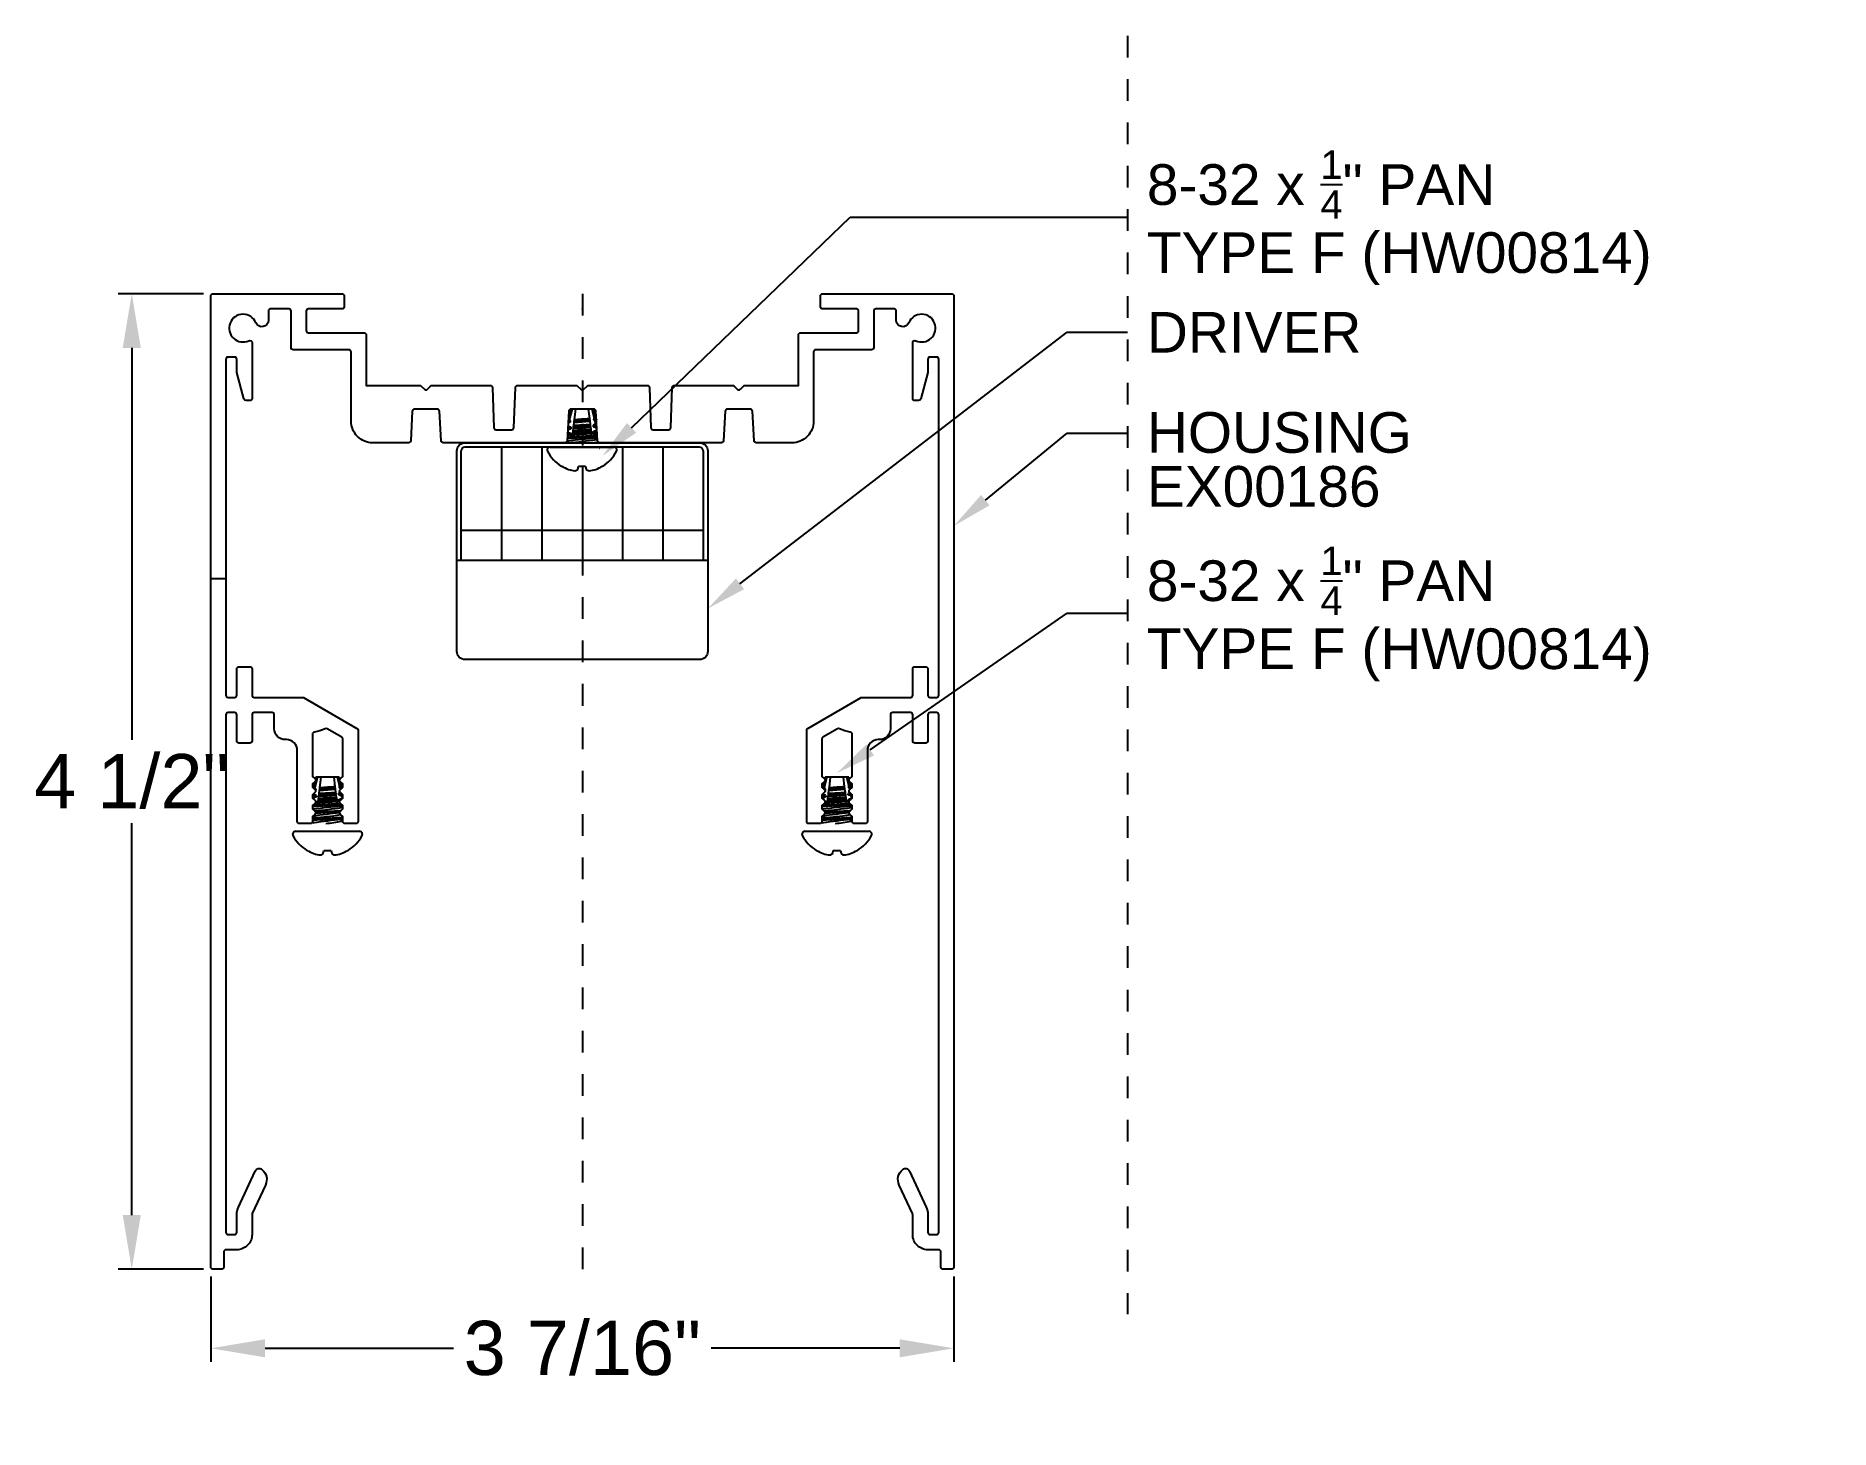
# Model space of a CAD drawing. Header units: inches. Extents: x -2.52 to 5.76, y -0.74 to 5.69.
import ezdxf
from ezdxf import colors
from ezdxf.entities.mleader import LeaderData, LeaderLine
from ezdxf.math import Vec2, Vec3

# ---------------------------------------------------------------- set-up
doc = ezdxf.new("R2010")
doc.units = ezdxf.units.IN
doc.header["$LTSCALE"] = 0.5
doc.header["$MEASUREMENT"] = 0
doc.linetypes.add('PHANTOM', pattern=[0.5, 0.25, -0.05, 0.05, -0.05, 0.05, -0.05])
doc.layers.get('Defpoints').update_dxf_attribs({"linetype": 'CONTINUOUS'})
doc.layers.add('Construction', color=60, linetype='PHANTOM', plot=False)
doc.layers.add('CUST DWG', color=60, linetype='CONTINUOUS', lineweight=20)
for name, color, linetype in [('Driver', 210, 'CONTINUOUS'), ('FAB DWG', 221, 'CONTINUOUS'), ('Hardware', 242, 'CONTINUOUS'), ('Housing', 150, 'CONTINUOUS')]:
    doc.layers.add(name, color=color, linetype=linetype)
doc.styles.add('LSAD_Standard', font='arial.ttf')
doc.styles.get("Standard").update_dxf_attribs({"font": 'arial.ttf'})
doc.dimstyles.new('LSAD_CustDims', dxfattribs={"dimtxt": 1, "dimasz": 1, "dimexe": 0.0625, "dimexo": 0.042969, "dimgap": 0.0625, "dimtad": 0, "dimtih": 1, "dimtoh": 1, "dimdec": 3, "dimzin": 0, "dimdsep": 46, "dimlunit": 4, "dimtxsty": 'Standard', "dimcen": 0.125, "dimclrd": 256, "dimclre": 256, "dimclrt": 256, "dimadec": 0, "dimazin": 0, "dimtfac": 1, "dimtdec": 3, "dimtix": 1, "dimtofl": 0, "dimtmove": 0, "dimatfit": 3, "dimfxl": 1, "dimfrac": 2, "dimtolj": 1, "dimtzin": 0, "dimarcsym": 0})

# ---------------------------------------------------------------- blocks, each defined once
blk = doc.blocks.new('*D4')
at = {"layer": 'CUST DWG', "lineweight": -2, "ltscale": 0.5, "transparency": 16777216}
for p, q in [((-1.7467, 4.5), (-2.1408, 4.5)), ((-2.0783, 4.25), (-2.0783, 2.4418)), ((-2.0783, 0.25), (-2.0783, 2.0582)), ((-1.7467, 0), (-2.1408, 0))]:
    blk.add_line(p, q, dxfattribs=at)
at = {"layer": 'CUST DWG', "ltscale": 0.5, "transparency": 16777216}
for points in [[(-2.12, 4.25), (-2.0366, 4.25), (-2.0783, 4.5)], [(-2.12, 0.25), (-2.0366, 0.25), (-2.0783, 0)]]:
    blk.add_solid(points, dxfattribs=at)
at = {"layer": 'Defpoints', "color": 0, "ltscale": 0.5, "transparency": 16777216}
for p in [(-2.0783, 4.5), (-1.7037, 4.5), (-1.7037, 0)]:
    blk.add_point(p, dxfattribs=at)
at = {"layer": 'CUST DWG', "ltscale": 0.5, "transparency": 16777216, "insert": (-2.0783, 2.25), "char_height": 0.25, "attachment_point": 5}
blk.add_mtext('\\A1;4 1/2"', dxfattribs=at)
blk = doc.blocks.new('*D5')
at = {"layer": 'CUST DWG', "lineweight": -2, "ltscale": 0.5, "transparency": 16777216}
for p, q in [((-1.7137, -0.033), (-1.7137, -0.4271)), ((1.7137, -0.033), (1.7137, -0.4271)), ((-1.4637, -0.3646), (-0.5945, -0.3646)), ((1.4637, -0.3646), (0.5945, -0.3646))]:
    blk.add_line(p, q, dxfattribs=at)
at = {"layer": 'CUST DWG', "ltscale": 0.5, "transparency": 16777216}
for points in [[(-1.4637, -0.3229), (-1.4637, -0.4062), (-1.7137, -0.3646)], [(1.4637, -0.3229), (1.4637, -0.4062), (1.7137, -0.3646)]]:
    blk.add_solid(points, dxfattribs=at)
at = {"layer": 'Defpoints', "color": 0, "ltscale": 0.5, "transparency": 16777216}
for p in [(-1.7137, 0.01), (1.7137, 0.01), (-1.7137, -0.3646)]:
    blk.add_point(p, dxfattribs=at)
at = {"layer": 'CUST DWG', "ltscale": 0.5, "transparency": 16777216, "insert": (0, -0.3646), "char_height": 0.25, "attachment_point": 5}
blk.add_mtext('\\A1;3 7/16"', dxfattribs=at)

msp = doc.modelspace()

# ---------------------------------------------------------------- linework, layer by layer
at = {"layer": 'Construction', "ltscale": 0.5, "transparency": 16777216}
for p, q in [((2.51396, 5.68984), (2.51396, -0.20646)), ((0, 4.5), (0, 0)), ((-1.64373, 3.185), (-1.71373, 3.185))]:
    msp.add_line(p, q, dxfattribs=at)
msp.add_point((0, 4.43), dxfattribs=at)
at = {"layer": 'Driver', "transparency": 16777216}
for p, q in [((-0.5592, 3.26943), (-0.5592, 3.77573)), ((0.5408, 3.79273), (-0.5422, 3.79273)), ((-0.3731, 3.79273), (-0.3731, 3.26943)), ((-0.1869, 3.79273), (-0.1869, 3.26943)), ((0.1855, 3.79273), (0.1855, 3.26943)), ((0.3717, 3.79273), (0.3717, 3.26943)), ((0.5578, 3.77573), (0.5578, 3.26943)), ((0, 3.70461), (0, 3.26943)), ((0.5578, 3.40743), (-0.5592, 3.40743)), ((0.5778, 3.26943), (-0.5792, 3.26943))]:
    msp.add_line(p, q, dxfattribs=at)
msp.add_lwpolyline([(-0.5785, 2.84973), (-0.5785, 3.77573, -0.4142136), (-0.5415, 3.81273), (0.5415, 3.81273, -0.4142136), (0.5785, 3.77573), (0.5785, 2.84973, -0.4142136), (0.5415, 2.81273), (-0.5415, 2.81273, -0.4142136)], format="xyb", close=True, dxfattribs=at)
for centre, start, end in [((-0.5422, 3.77573), 90, 180), ((0.5408, 3.77573), 0, 90)]:
    msp.add_arc(centre, 0.017, start, end, dxfattribs=at)
at = {"layer": 'Hardware', "linetype": 'Continuous', "transparency": 16777216}
for p, q in [((-0.06413, 3.9038), (-0.06595, 3.89672)), ((-0.05591, 3.96807), (-0.06348, 3.94137)), ((-0.04761, 3.96807), (-0.06046, 3.91811)), ((-0.06046, 3.91811), (-0.05611, 3.91624)), ((-0.05611, 3.91624), (-0.05549, 3.90852)), ((-0.04761, 3.96807), (-0.05591, 3.96807)), ((-0.03031, 3.96807), (-0.04761, 3.96807)), ((-0.04029, 3.8868), (-0.03948, 3.89343)), ((-0.03948, 3.89343), (-0.03783, 3.90683)), ((-0.03783, 3.90683), (-0.03738, 3.91049)), ((-0.03738, 3.91049), (-0.03641, 3.91839)), ((-0.03641, 3.91839), (-0.03618, 3.92025)), ((-0.03618, 3.92025), (-0.03031, 3.96807)), ((0.02749, 3.96807), (-0.03031, 3.96807)), ((0.02749, 3.96807), (0.0328, 3.92483)), ((0.0448, 3.96807), (0.02749, 3.96807)), ((0.0328, 3.92483), (0.03291, 3.92394)), ((0.03291, 3.92394), (0.03386, 3.91621)), ((0.03386, 3.91621), (0.03424, 3.91315)), ((0.03424, 3.91315), (0.03611, 3.89794)), ((0.03611, 3.89794), (0.03671, 3.89302)), ((0.03671, 3.89302), (0.03766, 3.88529)), ((0.05537, 3.92694), (0.0448, 3.96807)), ((0.05309, 3.96807), (0.0448, 3.96807)), ((0.05078, 3.88673), (0.05149, 3.89464)), ((0.0641, 3.92925), (0.05309, 3.96807)), ((0.05346, 3.91836), (0.05407, 3.92626)), ((0.05815, 3.91614), (0.05346, 3.91836)), ((0.05407, 3.92626), (0.05537, 3.92694)), ((0.06226, 3.90013), (0.05815, 3.91614)), ((0.06316, 3.92842), (0.06369, 3.92872)), ((0.06368, 3.92119), (0.06368, 3.92875)), ((0.06368, 3.92119), (0.06463, 3.92064)), ((0.06368, 3.88994), (0.06368, 3.89747)), ((0.06368, 3.88994), (0.06641, 3.88836)), ((-0.06649, 3.88213), (-0.06649, 3.8746)), ((-0.06649, 3.85088), (-0.06649, 3.84335)), ((-0.06649, 3.81963), (-0.06649, 3.81273)), ((-0.04955, 3.84678), (-0.05686, 3.84307)), ((-0.04566, 3.84307), (-0.05686, 3.84307)), ((-0.05347, 3.88536), (-0.05275, 3.87764)), ((-0.0504, 3.85449), (-0.04955, 3.84678)), ((-0.04566, 3.84307), (-0.04514, 3.84726)), ((-0.04514, 3.84726), (-0.04417, 3.85517)), ((-0.04417, 3.85517), (-0.04286, 3.86582)), ((-0.04286, 3.86582), (-0.04238, 3.86976)), ((-0.04238, 3.86976), (-0.04126, 3.87889)), ((-0.04238, 3.86976), (-0.02183, 3.87107)), ((-0.04126, 3.87889), (-0.04029, 3.8868)), ((0.03941, 3.87107), (-0.02183, 3.87107)), ((0.03766, 3.88529), (0.03883, 3.87572)), ((0.03883, 3.87572), (0.03941, 3.87107)), ((0.03941, 3.87107), (0.03941, 3.87105)), ((0.03941, 3.87105), (0.0405, 3.86213)), ((0.0405, 3.86213), (0.04145, 3.85441)), ((0.04145, 3.85441), (0.04274, 3.84392)), ((0.04274, 3.84392), (0.04284, 3.84307)), ((0.06763, 3.84307), (0.04284, 3.84307)), ((0.04765, 3.85509), (0.04848, 3.863)), ((0.06368, 3.85869), (0.06368, 3.86622)), ((0.06368, 3.85869), (0.0682, 3.85608)), ((0.06368, 3.82744), (0.06368, 3.83498)), ((0.06368, 3.82744), (0.06999, 3.8238)), ((0.06763, 3.84307), (0.06786, 3.84611)), ((-0.14936, 3.79273), (0.14655, 3.79273)), ((-0.09621, 3.70461), (-0.09472, 3.70461)), ((-0.02069, 3.69013), (-0.01814, 3.70461)), ((-0.01814, 3.70461), (0.01532, 3.70461)), ((0.01532, 3.70461), (0.01787, 3.69013)), ((0.0919, 3.70461), (0.09339, 3.70461))]:
    msp.add_line(p, q, dxfattribs=at)
at = {"layer": 'Hardware', "transparency": 16777216}
for p, q in [((-1.2369, 2.24599), (-1.24359, 2.22238)), ((-1.22169, 2.27038), (-1.23454, 2.22042)), ((-1.22999, 2.27038), (-1.23221, 2.26254)), ((-1.22169, 2.27038), (-1.22999, 2.27038)), ((-1.20439, 2.27038), (-1.22169, 2.27038)), ((-1.21026, 2.22256), (-1.20439, 2.27038)), ((-1.14658, 2.27038), (-1.20439, 2.27038)), ((-1.14658, 2.27038), (-1.14127, 2.22714)), ((-1.12928, 2.27038), (-1.14658, 2.27038)), ((-1.1187, 2.22925), (-1.12928, 2.27038)), ((-1.12099, 2.27038), (-1.12928, 2.27038)), ((-1.11834, 2.26103), (-1.12099, 2.27038)), ((-1.10998, 2.23156), (-1.11451, 2.24754)), ((1.11266, 2.24599), (1.10597, 2.22238)), ((1.12787, 2.27038), (1.11503, 2.22042)), ((1.11958, 2.27038), (1.11736, 2.26254)), ((1.12787, 2.27038), (1.11958, 2.27038)), ((1.14518, 2.27038), (1.12787, 2.27038)), ((1.1393, 2.22256), (1.14518, 2.27038)), ((1.20298, 2.27038), (1.14518, 2.27038)), ((1.20298, 2.27038), (1.20829, 2.22714)), ((1.22028, 2.27038), (1.20298, 2.27038)), ((1.23086, 2.22925), (1.22028, 2.27038)), ((1.22858, 2.27038), (1.22028, 2.27038)), ((1.23123, 2.26103), (1.22858, 2.27038)), ((1.23958, 2.23156), (1.23505, 2.24754)), ((-1.24057, 2.18444), (-1.24057, 2.17691)), ((-1.23454, 2.22042), (-1.23019, 2.21855)), ((-1.23019, 2.21855), (-1.22957, 2.21083)), ((-1.22755, 2.18767), (-1.22682, 2.17995)), ((-1.22448, 2.1568), (-1.22363, 2.14909)), ((-1.21922, 2.14957), (-1.21825, 2.15748)), ((-1.21825, 2.15748), (-1.21694, 2.16813)), ((-1.21694, 2.16813), (-1.21646, 2.17207)), ((-1.21646, 2.17207), (-1.21534, 2.1812)), ((-1.21646, 2.17207), (-1.1959, 2.17338)), ((-1.21534, 2.1812), (-1.21437, 2.1891)), ((-1.21437, 2.1891), (-1.21355, 2.19574)), ((-1.21355, 2.19574), (-1.21191, 2.20914)), ((-1.21191, 2.20914), (-1.21146, 2.2128)), ((-1.21146, 2.2128), (-1.21049, 2.2207)), ((-1.21049, 2.2207), (-1.21026, 2.22256)), ((-1.13467, 2.17338), (-1.1959, 2.17338)), ((-1.14127, 2.22714), (-1.14117, 2.22625)), ((-1.14117, 2.22625), (-1.14022, 2.21852)), ((-1.14022, 2.21852), (-1.13984, 2.21546)), ((-1.13984, 2.21546), (-1.13797, 2.20025)), ((-1.13797, 2.20025), (-1.13737, 2.19533)), ((-1.13737, 2.19533), (-1.13642, 2.1876)), ((-1.13642, 2.1876), (-1.13525, 2.17803)), ((-1.13525, 2.17803), (-1.13467, 2.17338)), ((-1.13467, 2.17338), (-1.13467, 2.17336)), ((-1.13467, 2.17336), (-1.13358, 2.16444)), ((-1.13358, 2.16444), (-1.13263, 2.15672)), ((-1.13263, 2.15672), (-1.13134, 2.14623)), ((-1.12643, 2.1574), (-1.1256, 2.16531)), ((-1.1233, 2.18904), (-1.12259, 2.19695)), ((-1.12062, 2.22067), (-1.12001, 2.22857)), ((-1.11593, 2.21845), (-1.12062, 2.22067)), ((-1.12001, 2.22857), (-1.1187, 2.22925)), ((-1.11499, 2.21481), (-1.11593, 2.21845)), ((-1.11092, 2.23073), (-1.11039, 2.23103)), ((-1.1104, 2.2235), (-1.1104, 2.23106)), ((-1.1104, 2.2235), (-1.10717, 2.22163)), ((-1.1104, 2.19225), (-1.1104, 2.19409)), ((-1.1104, 2.19225), (-1.10478, 2.18901)), ((-1.1104, 2.161), (-1.1104, 2.16128)), ((-1.10711, 2.22142), (-1.10717, 2.22163)), ((-1.10494, 2.17562), (-1.10636, 2.18116)), ((1.10899, 2.18444), (1.10899, 2.17691)), ((1.11503, 2.22042), (1.11938, 2.21855)), ((1.11938, 2.21855), (1.12, 2.21083)), ((1.12202, 2.18767), (1.12274, 2.17995)), ((1.12509, 2.1568), (1.12593, 2.14909)), ((1.13034, 2.14957), (1.13131, 2.15748)), ((1.13131, 2.15748), (1.13262, 2.16813)), ((1.13262, 2.16813), (1.1331, 2.17207)), ((1.1331, 2.17207), (1.13423, 2.1812)), ((1.1331, 2.17207), (1.15366, 2.17338)), ((1.13423, 2.1812), (1.1352, 2.1891)), ((1.1352, 2.1891), (1.13601, 2.19574)), ((1.13601, 2.19574), (1.13766, 2.20914)), ((1.13766, 2.20914), (1.13811, 2.2128)), ((1.13811, 2.2128), (1.13908, 2.2207)), ((1.13908, 2.2207), (1.1393, 2.22256)), ((1.21489, 2.17338), (1.15366, 2.17338)), ((1.20829, 2.22714), (1.2084, 2.22625)), ((1.2084, 2.22625), (1.20935, 2.21852)), ((1.20935, 2.21852), (1.20972, 2.21546)), ((1.20972, 2.21546), (1.21159, 2.20025)), ((1.21159, 2.20025), (1.2122, 2.19533)), ((1.2122, 2.19533), (1.21314, 2.1876)), ((1.21314, 2.1876), (1.21432, 2.17803)), ((1.21432, 2.17803), (1.21489, 2.17338)), ((1.21489, 2.17338), (1.21489, 2.17336)), ((1.21489, 2.17336), (1.21599, 2.16444)), ((1.21599, 2.16444), (1.21694, 2.15672)), ((1.21694, 2.15672), (1.21822, 2.14623)), ((1.22313, 2.1574), (1.22396, 2.16531)), ((1.22627, 2.18904), (1.22698, 2.19695)), ((1.22895, 2.22067), (1.22955, 2.22857)), ((1.23363, 2.21845), (1.22895, 2.22067)), ((1.22955, 2.22857), (1.23086, 2.22925)), ((1.23457, 2.21481), (1.23363, 2.21845)), ((1.23865, 2.23073), (1.23917, 2.23103)), ((1.23916, 2.2235), (1.23916, 2.23106)), ((1.23916, 2.2235), (1.2424, 2.22163)), ((1.23916, 2.19225), (1.23916, 2.19409)), ((1.23916, 2.19225), (1.24478, 2.18901)), ((1.23916, 2.161), (1.23916, 2.16128)), ((1.24246, 2.22142), (1.2424, 2.22163)), ((1.24462, 2.17562), (1.2432, 2.18116)), ((-1.24057, 2.12194), (-1.24057, 2.11984)), ((-1.24057, 2.09069), (-1.24057, 2.08315)), ((-1.22363, 2.14909), (-1.23094, 2.14538)), ((-1.21974, 2.14538), (-1.23094, 2.14538)), ((-1.21974, 2.14538), (-1.21922, 2.14957)), ((-1.13134, 2.14623), (-1.13124, 2.14538)), ((-1.11193, 2.14538), (-1.13124, 2.14538)), ((-1.1104, 2.12975), (-1.1104, 2.13729)), ((-1.1104, 2.12975), (-1.10478, 2.12651)), ((-1.1104, 2.06725), (-1.1104, 2.07478)), ((1.10899, 2.12194), (1.10899, 2.11984)), ((1.10899, 2.09069), (1.10899, 2.08315)), ((1.12593, 2.14909), (1.11863, 2.14538)), ((1.12983, 2.14538), (1.11863, 2.14538)), ((1.12983, 2.14538), (1.13034, 2.14957)), ((1.21822, 2.14623), (1.21833, 2.14538)), ((1.23763, 2.14538), (1.21833, 2.14538)), ((1.23916, 2.12975), (1.23916, 2.13729)), ((1.23916, 2.12975), (1.24478, 2.12651)), ((1.23916, 2.06725), (1.23916, 2.07478)), ((-1.32344, 2.02038), (-1.02753, 2.02038)), ((-1.24057, 2.05944), (-1.24057, 2.05638)), ((1.02612, 2.02038), (1.32203, 2.02038)), ((1.10899, 2.05944), (1.10899, 2.05638)), ((-1.27029, 1.93226), (-1.2688, 1.93226)), ((-1.19477, 1.91778), (-1.19221, 1.93226)), ((-1.19221, 1.93226), (-1.15876, 1.93226)), ((-1.15876, 1.93226), (-1.15621, 1.91778)), ((-1.08217, 1.93226), (-1.08069, 1.93226)), ((1.07928, 1.93226), (1.08077, 1.93226)), ((1.1548, 1.91778), (1.15735, 1.93226)), ((1.15735, 1.93226), (1.19081, 1.93226)), ((1.19081, 1.93226), (1.19336, 1.91778)), ((1.26739, 1.93226), (1.26888, 1.93226))]:
    msp.add_line(p, q, dxfattribs=at)
at = {"layer": 'Hardware', "linetype": 'Continuous', "transparency": 16777216, "flags": 128}
for points in [[(-0.06628, 3.89074), (-0.06316, 3.88937), (-0.05347, 3.88536)], [(-0.06046, 3.91811), (-0.06329, 3.91773), (-0.0648, 3.9175)], [(-0.05549, 3.90852), (-0.06028, 3.90591), (-0.06413, 3.9038)], [(-0.04029, 3.8868), (-0.0335, 3.88737), (-0.02618, 3.88796), (-0.01828, 3.88859), (-0.00995, 3.88926), (-0.00141, 3.88994), (0.00694, 3.89061), (0.01508, 3.89126), (0.02283, 3.89188), (0.03003, 3.89246), (0.03671, 3.89302)], [(-0.03738, 3.91049), (-0.02936, 3.91114), (-0.02056, 3.91185), (-0.01115, 3.9126), (-0.00141, 3.91338), (0.00811, 3.91414), (0.01733, 3.91488), (0.02597, 3.91557), (0.03386, 3.91621)], [(-0.03641, 3.91839), (-0.02857, 3.91902), (-0.01999, 3.91971), (-0.01084, 3.92044), (-0.00141, 3.92119), (0.00782, 3.92193), (0.01677, 3.92265), (0.0252, 3.92332), (0.03291, 3.92394)], [(0.05149, 3.89464), (0.05807, 3.89797), (0.06226, 3.90013)], [(0.06315, 3.89716), (0.06584, 3.89872)], [(0.06461, 3.92092), (0.06454, 3.92096), (0.06368, 3.92147)], [(0.0664, 3.88863), (0.06368, 3.89022)], [(0.06691, 3.91933), (0.06657, 3.91977), (0.06588, 3.92017)], [(-0.07014, 3.82146), (-0.06649, 3.81934)], [(-0.06951, 3.83233), (-0.06632, 3.83269), (-0.05913, 3.83337), (-0.05107, 3.83401), (-0.04241, 3.8346), (-0.03309, 3.8352), (-0.02299, 3.83584), (-0.01234, 3.83651), (-0.00141, 3.83721), (0.00953, 3.8379), (0.02018, 3.83858), (0.03027, 3.83922), (0.03959, 3.83981), (0.04825, 3.8404), (0.05631, 3.84105), (0.0635, 3.84172), (0.06896, 3.84234)], [(-0.06598, 3.84366), (-0.06898, 3.84191)], [(-0.06844, 3.85172), (-0.06649, 3.85059)], [(-0.06598, 3.87491), (-0.0672, 3.8742)], [(-0.06676, 3.882), (-0.06649, 3.88184)], [(-0.04286, 3.86582), (-0.03346, 3.86642), (-0.02326, 3.86707), (-0.01248, 3.86775), (-0.00141, 3.86846), (0.00947, 3.86915), (0.02007, 3.86982), (0.03012, 3.87046), (0.03941, 3.87105)], [(-0.04126, 3.87889), (-0.03432, 3.8795), (-0.02685, 3.88009), (-0.01876, 3.88074), (-0.0102, 3.88143), (-0.00141, 3.88213), (0.00718, 3.88282), (0.01555, 3.88349), (0.02349, 3.88412), (0.03084, 3.88471), (0.03766, 3.88529)], [(0.04342, 3.81273), (0.04825, 3.81306), (0.05631, 3.8137), (0.0635, 3.81438), (0.06961, 3.81507), (0.07308, 3.81557)], [(0.06292, 3.83454), (0.06919, 3.83819)], [(0.06316, 3.86592), (0.06751, 3.86845)], [(0.06819, 3.85634), (0.06368, 3.85897)], [(0.06997, 3.82405), (0.06368, 3.82772)], [(0.08059, 3.78643), (0.07993, 3.78702), (0.07974, 3.78708)]]:
    msp.add_lwpolyline(points, dxfattribs=at)
at = {"layer": 'Hardware', "transparency": 16777216, "flags": 128}
for points in [[(-1.24478, 2.1866), (-1.24057, 2.18415)], [(-1.24005, 2.17721), (-1.24478, 2.17447)], [(-1.24039, 2.19306), (-1.23724, 2.19168), (-1.22755, 2.18767)], [(-1.23454, 2.22042), (-1.23737, 2.22004), (-1.23974, 2.21968), (-1.24026, 2.21958)], [(-1.22957, 2.21083), (-1.23082, 2.21015)], [(-1.21694, 2.16813), (-1.20754, 2.16873), (-1.19734, 2.16938), (-1.18656, 2.17006), (-1.17549, 2.17077), (-1.16461, 2.17146), (-1.15401, 2.17213), (-1.14396, 2.17277), (-1.13467, 2.17336)], [(-1.21534, 2.1812), (-1.2084, 2.18181), (-1.20093, 2.1824), (-1.19283, 2.18305), (-1.18428, 2.18374), (-1.17549, 2.18444), (-1.1669, 2.18513), (-1.15853, 2.1858), (-1.15059, 2.18643), (-1.14324, 2.18702), (-1.13642, 2.1876)], [(-1.21437, 2.1891), (-1.20758, 2.18968), (-1.20026, 2.19027), (-1.19235, 2.1909), (-1.18403, 2.19157), (-1.17549, 2.19225), (-1.16714, 2.19292), (-1.159, 2.19357), (-1.15124, 2.19419), (-1.14404, 2.19477), (-1.13737, 2.19533)], [(-1.21146, 2.2128), (-1.20344, 2.21345), (-1.19464, 2.21416), (-1.18522, 2.21491), (-1.17549, 2.21569), (-1.16597, 2.21645), (-1.15675, 2.21719), (-1.14811, 2.21788), (-1.14022, 2.21852)], [(-1.21049, 2.2207), (-1.20265, 2.22133), (-1.19407, 2.22201), (-1.18492, 2.22275), (-1.17549, 2.2235), (-1.16626, 2.22424), (-1.15731, 2.22496), (-1.14888, 2.22563), (-1.14117, 2.22625)], [(-1.12259, 2.19695), (-1.11601, 2.20027)], [(-1.10819, 2.22249), (-1.10954, 2.22327), (-1.1104, 2.22378)], [(-1.10422, 2.18893), (-1.1104, 2.19253)], [(-1.10717, 2.22163), (-1.10751, 2.22208), (-1.1082, 2.22248)], [(1.10478, 2.1866), (1.10899, 2.18415)], [(1.10951, 2.17721), (1.10478, 2.17447)], [(1.10918, 2.19306), (1.11233, 2.19168), (1.12202, 2.18767)], [(1.11503, 2.22042), (1.11219, 2.22004), (1.10983, 2.21968), (1.10931, 2.21958)], [(1.12, 2.21083), (1.11875, 2.21015)], [(1.13262, 2.16813), (1.14202, 2.16873), (1.15223, 2.16938), (1.163, 2.17006), (1.17408, 2.17077), (1.18496, 2.17146), (1.19555, 2.17213), (1.2056, 2.17277), (1.21489, 2.17336)], [(1.13423, 2.1812), (1.14117, 2.18181), (1.14863, 2.1824), (1.15673, 2.18305), (1.16529, 2.18374), (1.17408, 2.18444), (1.18267, 2.18513), (1.19104, 2.1858), (1.19898, 2.18643), (1.20632, 2.18702), (1.21314, 2.1876)], [(1.1352, 2.1891), (1.14199, 2.18968), (1.14931, 2.19027), (1.15721, 2.1909), (1.16554, 2.19157), (1.17408, 2.19225), (1.18243, 2.19292), (1.19057, 2.19357), (1.19832, 2.19419), (1.20552, 2.19477), (1.2122, 2.19533)], [(1.13811, 2.2128), (1.14612, 2.21345), (1.15493, 2.21416), (1.16434, 2.21491), (1.17408, 2.21569), (1.1836, 2.21645), (1.19281, 2.21719), (1.20146, 2.21788), (1.20935, 2.21852)], [(1.13908, 2.2207), (1.14692, 2.22133), (1.1555, 2.22201), (1.16464, 2.22275), (1.17408, 2.2235), (1.1833, 2.22424), (1.19226, 2.22496), (1.20068, 2.22563), (1.2084, 2.22625)], [(1.22698, 2.19695), (1.23257, 2.19978)], [(1.24137, 2.22249), (1.24003, 2.22327), (1.23916, 2.22378)], [(1.24478, 2.18925), (1.23916, 2.19253)], [(1.2424, 2.22163), (1.24205, 2.22208), (1.24137, 2.22248)], [(-1.24478, 2.1345), (-1.2404, 2.135), (-1.2332, 2.13568), (-1.22515, 2.13632), (-1.21649, 2.13691), (-1.20716, 2.1375), (-1.19707, 2.13815), (-1.18642, 2.13882), (-1.17549, 2.13952), (-1.16455, 2.14021), (-1.1539, 2.14089), (-1.14381, 2.14153), (-1.13449, 2.14212), (-1.12582, 2.14271), (-1.11777, 2.14335), (-1.11058, 2.14403), (-1.11036, 2.14406)], [(-1.24478, 2.1241), (-1.24057, 2.12165)], [(-1.24478, 2.07591), (-1.2404, 2.07641), (-1.2332, 2.07709), (-1.22515, 2.07773), (-1.21649, 2.07832), (-1.20716, 2.07891), (-1.19707, 2.07955), (-1.18642, 2.08023), (-1.17549, 2.08092), (-1.16455, 2.08162), (-1.1539, 2.08229), (-1.14381, 2.08294), (-1.13449, 2.08353), (-1.12582, 2.08412), (-1.11777, 2.08476), (-1.11058, 2.08544), (-1.10478, 2.0861)], [(-1.23981, 2.08359), (-1.24478, 2.0807)], [(-1.24478, 2.072), (-1.2404, 2.0725), (-1.2332, 2.07318), (-1.22515, 2.07382), (-1.21649, 2.07441), (-1.20716, 2.075), (-1.19707, 2.07565), (-1.18642, 2.07632), (-1.17549, 2.07702), (-1.16455, 2.07771), (-1.1539, 2.07839), (-1.14381, 2.07903), (-1.13449, 2.07962), (-1.12582, 2.08021), (-1.11777, 2.08085), (-1.11058, 2.08153), (-1.10478, 2.08219)], [(-1.24234, 2.09143), (-1.24057, 2.0904)], [(-1.2332, 2.10834), (-1.22515, 2.10898), (-1.21649, 2.10957), (-1.20716, 2.11016), (-1.19707, 2.1108), (-1.18642, 2.11148), (-1.17549, 2.11217), (-1.16455, 2.11287), (-1.1539, 2.11354), (-1.14381, 2.11419), (-1.13449, 2.11478), (-1.12582, 2.11537), (-1.11777, 2.11601), (-1.11303, 2.11646)], [(-1.2332, 2.10443), (-1.22515, 2.10507), (-1.21649, 2.10566), (-1.20716, 2.10625), (-1.19707, 2.1069), (-1.18642, 2.10757), (-1.17549, 2.10827), (-1.16455, 2.10896), (-1.1539, 2.10964), (-1.14381, 2.11028), (-1.13449, 2.11087), (-1.12582, 2.11146), (-1.11777, 2.1121), (-1.11768, 2.11211)], [(-1.11116, 2.13685), (-1.10562, 2.14008)], [(-1.11092, 2.07448), (-1.10478, 2.07804)], [(-1.10478, 2.12675), (-1.1104, 2.13003)], [(1.10478, 2.1345), (1.10917, 2.135), (1.11636, 2.13568), (1.12442, 2.13632), (1.13308, 2.13691), (1.1424, 2.1375), (1.15249, 2.13815), (1.16314, 2.13882), (1.17408, 2.13952), (1.18502, 2.14021), (1.19566, 2.14089), (1.20576, 2.14153), (1.21508, 2.14212), (1.22374, 2.14271), (1.2318, 2.14335), (1.23899, 2.14403), (1.23921, 2.14406)], [(1.10478, 2.1241), (1.10899, 2.12165)], [(1.10478, 2.07591), (1.10917, 2.07641), (1.11636, 2.07709), (1.12442, 2.07773), (1.13308, 2.07832), (1.1424, 2.07891), (1.15249, 2.07955), (1.16314, 2.08023), (1.17408, 2.08092), (1.18502, 2.08162), (1.19566, 2.08229), (1.20576, 2.08294), (1.21508, 2.08353), (1.22374, 2.08412), (1.2318, 2.08476), (1.23899, 2.08544), (1.24478, 2.0861)], [(1.10975, 2.08359), (1.10478, 2.0807)], [(1.10478, 2.072), (1.10917, 2.0725), (1.11636, 2.07318), (1.12442, 2.07382), (1.13308, 2.07441), (1.1424, 2.075), (1.15249, 2.07565), (1.16314, 2.07632), (1.17408, 2.07702), (1.18502, 2.07771), (1.19566, 2.07839), (1.20576, 2.07903), (1.21508, 2.07962), (1.22374, 2.08021), (1.2318, 2.08085), (1.23899, 2.08153), (1.24478, 2.08219)], [(1.10723, 2.09143), (1.10899, 2.0904)], [(1.11924, 2.10857), (1.12442, 2.10898), (1.13308, 2.10957), (1.1424, 2.11016), (1.15249, 2.1108), (1.16314, 2.11148), (1.17408, 2.11217), (1.18502, 2.11287), (1.19566, 2.11354), (1.20576, 2.11419), (1.21508, 2.11478), (1.22374, 2.11537), (1.2318, 2.11601), (1.23899, 2.11669)], [(1.11934, 2.10467), (1.12442, 2.10507), (1.13308, 2.10566), (1.1424, 2.10625), (1.15249, 2.1069), (1.16314, 2.10757), (1.17408, 2.10827), (1.18502, 2.10896), (1.19566, 2.10964), (1.20576, 2.11028), (1.21508, 2.11087), (1.22374, 2.11146), (1.2318, 2.1121), (1.23189, 2.11211)], [(1.2384, 2.13685), (1.24395, 2.14008)], [(1.23865, 2.07448), (1.24478, 2.07804)], [(1.24478, 2.12675), (1.23916, 2.13003)], [(-1.24571, 2.06216), (-1.24057, 2.05916)], [(-1.10452, 2.06412), (-1.1104, 2.06754)], [(1.10385, 2.06216), (1.10899, 2.05916)], [(1.24504, 2.06412), (1.23916, 2.06754)]]:
    msp.add_lwpolyline(points, dxfattribs=at)
at = {"layer": 'Hardware', "linetype": 'Continuous', "transparency": 16777216}
for centre, radius, start, end in [((-0.06327, 3.88067), 0.02315, 92.148851, 95.697885), ((-0.05444, 3.87969), 0.02885, 92.089522, 112.371144), ((-0.0564, 3.89701), 0.01923, 89.134389, 116.501726), ((-2.23234, 41.2844), 37.45522, 273.356368, 273.472192), ((-1.43657, 20.25763), 16.41052, 274.889487, 275.142073), ((-1.79363, 30.90526), 27.04218, 273.726228, 273.872716), ((0.05154, 3.91118), 0.02446, 268.218013, 299.746125), ((0.04817, 3.93807), 0.04356, 274.374312, 290.079839), ((0.05374, 3.93717), 0.01881, 269.143753, 301.873235), ((0.05293, 3.95117), 0.02493, 272.612325, 294.146606), ((0.0561, 3.94184), 0.01492, 267.208596, 302.412404), ((0.05826, 3.92949), 0.01335, 269.532443, 299.248572), ((0.06336, 3.91641), 0.01632, 266.1446, 278.44486), ((0.08785, 2.55382), 1.29089, 92.002548, 96.994979), ((0.06872, 4.17693), 0.34373, 246.581032, 249.724092), ((0.53556, 2.75736), 1.26536, 117.705804, 118.459923), ((-0.05329, 3.85674), 0.02862, 90.363278, 117.479325), ((-0.05025, 3.81619), 0.03831, 90.221576, 115.086579), ((0.2481, 1.65859), 2.18381, 94.866565, 98.282572), ((-0.05079, 3.83482), 0.04286, 92.621879, 110.747111), ((-0.0476, 3.79216), 0.05465, 92.048532, 109.571483), ((-0.30368, 6.42835), 2.62672, 275.269969, 278.039422), ((3.01845, -32.74623), 36.72151, 94.650045, 94.785616), ((3.28213, -36.13158), 40.12486, 94.633891, 94.755209), ((-1.86478, 28.27406), 24.47248, 274.31888, 274.461316), ((0.04867, 3.88797), 0.0329, 268.217798, 297.135875), ((-0.10107, 3.49291), 0.39152, 64.438184, 67.675966), ((-0.25931, 4.50564), 0.71255, 295.591713, 297.281909), ((0.04774, 3.90495), 0.04196, 271.005145, 291.507407), ((-0.13991, 3.45483), 0.47213, 64.018875, 66.177977), ((0.06873, 3.87235), 0.02626, 268.110816, 270.047517), ((-0.14936, 3.77969), 0.01304, 90, 207.993774), ((-0.00141, 3.85834), 0.1806, 207.993774, 238.338703), ((-0.00141, 3.85834), 0.1806, 301.661297, 332.006226), ((0.14655, 3.77969), 0.01304, 332.006226, 90), ((-0.00185, 3.86058), 0.18152, 239.229045, 249.881308), ((-0.01835, 3.83416), 0.15118, 252.30821, 263.938951), ((-0.04532, 3.72549), 0.04309, 284.807587, 304.867966), ((0.04251, 3.72549), 0.04309, 235.132034, 255.192413), ((0.01553, 3.83416), 0.15118, 276.061049, 287.69179), ((-0.00097, 3.86058), 0.18152, 290.118692, 300.770955)]:
    msp.add_arc(centre, radius, start, end, dxfattribs=at)
at = {"layer": 'Hardware', "transparency": 16777216}
for centre, radius, start, end in [((-0.63852, 1.05967), 1.26536, 117.705804, 118.514812), ((-1.22737, 2.15905), 0.02862, 90.363278, 117.479325), ((-1.22486, 2.13713), 0.04286, 92.621879, 110.747111), ((-1.23048, 2.19932), 0.01923, 89.134389, 111.306538), ((-1.22851, 2.182), 0.02885, 92.089522, 95.099411), ((-1.10536, 2.47923), 0.34373, 248.659079, 249.724092), ((-1.22433, 2.11849), 0.03831, 90.221576, 98.63292), ((1.84437, -34.44392), 36.72151, 94.650045, 94.785616), ((2.10805, -37.82927), 40.12486, 94.633891, 94.755209), ((-3.40641, 39.58671), 37.45522, 273.356368, 273.472192), ((-2.61064, 18.55994), 16.41052, 274.889487, 275.142073), ((-2.96771, 29.20757), 27.04218, 273.726228, 273.872716), ((-3.03886, 26.57637), 24.47248, 274.31888, 274.461316), ((-1.12541, 2.19028), 0.0329, 268.217798, 280.588975), ((-1.27515, 1.79522), 0.39152, 66.540418, 67.675966), ((-1.43339, 2.80795), 0.71255, 295.591713, 297.448518), ((-1.12634, 2.20726), 0.04196, 271.005145, 291.507407), ((-1.12254, 2.21349), 0.02446, 268.218013, 299.746125), ((-1.31399, 1.75714), 0.47213, 63.910738, 66.177977), ((-1.12591, 2.24038), 0.04356, 274.374312, 284.181301), ((-1.12034, 2.23948), 0.01881, 269.143753, 301.873235), ((-1.12115, 2.25348), 0.02493, 272.612325, 294.146606), ((-1.11798, 2.24415), 0.01492, 267.208596, 302.412404), ((-1.11582, 2.2318), 0.01335, 269.532443, 310.40235), ((-1.10649, 2.19851), 0.01735, 270.419822, 275.639741), ((-1.10419, 2.19659), 0.02098, 267.956075, 268.386092), ((1.71104, 1.05967), 1.26536, 117.705804, 118.514812), ((1.1222, 2.15905), 0.02862, 90.363278, 117.479325), ((1.1247, 2.13713), 0.04286, 92.621879, 110.747111), ((1.11909, 2.19932), 0.01923, 89.134389, 111.306538), ((1.12105, 2.182), 0.02885, 92.089522, 95.099411), ((1.2442, 2.47923), 0.34373, 248.659079, 249.724092), ((1.12524, 2.11849), 0.03831, 90.221576, 98.63292), ((4.19393, -34.44392), 36.72151, 94.650045, 94.785616), ((4.45762, -37.82927), 40.12486, 94.633891, 94.755209), ((-1.05685, 39.58671), 37.45522, 273.356368, 273.472192), ((-0.26108, 18.55994), 16.41052, 274.889487, 275.142073), ((-0.61814, 29.20757), 27.04218, 273.726228, 273.872716), ((-0.6893, 26.57637), 24.47248, 274.31888, 274.461316), ((1.22416, 2.19028), 0.0329, 268.217798, 280.588975), ((1.07442, 1.79522), 0.39152, 66.540418, 67.675966), ((0.91618, 2.80795), 0.71255, 295.591713, 297.448518), ((1.22323, 2.20726), 0.04196, 271.005145, 291.507407), ((1.22703, 2.21349), 0.02446, 268.218013, 299.746125), ((1.03558, 1.75714), 0.47213, 63.910738, 66.177977), ((1.22365, 2.24038), 0.04356, 274.374312, 284.181301), ((1.22923, 2.23948), 0.01881, 269.143753, 301.873235), ((1.22842, 2.25348), 0.02493, 272.612325, 294.146606), ((1.23159, 2.24415), 0.01492, 267.208596, 302.412404), ((1.23374, 2.2318), 0.01335, 269.532443, 310.40235), ((1.24308, 2.19851), 0.01735, 270.419822, 275.639741), ((1.24537, 2.19659), 0.02098, 267.956075, 268.386092), ((-1.08623, 0.85613), 1.29089, 92.002548, 97.055051), ((-0.92598, -0.0391), 2.18381, 94.866565, 98.282572), ((-0.92598, -0.07035), 2.18381, 95.080582, 98.282572), ((-0.87321, -0.54147), 2.62672, 95.192141, 98.039422), ((-1.27374, 2.94724), 0.86431, 272.255594, 280.604273), ((-1.22168, 2.09447), 0.05465, 92.048532, 104.305754), ((-1.47776, 4.73066), 2.62672, 275.302546, 278.039422), ((1.26333, 0.85613), 1.29089, 92.002548, 97.055051), ((1.42358, -0.0391), 2.18381, 94.866565, 98.282572), ((1.42358, -0.07035), 2.18381, 95.080582, 98.282572), ((1.47635, -0.54147), 2.62672, 95.192141, 98.039422), ((1.07582, 2.94724), 0.86431, 272.255594, 280.604273), ((1.12789, 2.09447), 0.05465, 92.048532, 104.305754), ((0.8718, 4.73066), 2.62672, 275.302546, 278.039422), ((-1.32344, 2.00733), 0.01304, 90, 207.993774), ((-1.17549, 2.08598), 0.1806, 207.993774, 238.338703), ((-1.27374, 2.91599), 0.86431, 275.977828, 280.893543), ((-1.17549, 2.08598), 0.1806, 301.661297, 332.006226), ((-1.02753, 2.00733), 0.01304, 332.006226, 90), ((1.02612, 2.00733), 0.01304, 90, 207.993774), ((1.17408, 2.08598), 0.1806, 207.993774, 238.338703), ((1.07582, 2.91599), 0.86431, 275.977828, 280.893543), ((1.17408, 2.08598), 0.1806, 301.661297, 332.006226), ((1.32203, 2.00733), 0.01304, 332.006226, 90), ((-1.17593, 2.08822), 0.18152, 239.229045, 249.881308), ((-1.19243, 2.0618), 0.15118, 252.30821, 263.938951), ((-1.2194, 1.95313), 0.04309, 284.807587, 304.867966), ((-1.13157, 1.95313), 0.04309, 235.132034, 255.192413), ((-1.15855, 2.0618), 0.15118, 276.061049, 287.69179), ((-1.17504, 2.08822), 0.18152, 290.118692, 300.770955), ((1.17364, 2.08822), 0.18152, 239.229045, 249.881308), ((1.15714, 2.0618), 0.15118, 252.30821, 263.938951), ((1.13016, 1.95313), 0.04309, 284.807587, 304.867966), ((1.21799, 1.95313), 0.04309, 235.132034, 255.192413), ((1.19102, 2.0618), 0.15118, 276.061049, 287.69179), ((1.17452, 2.08822), 0.18152, 290.118692, 300.770955)]:
    msp.add_arc(centre, radius, start, end, dxfattribs=at)
at = {"layer": 'Housing', "ltscale": 0.5, "transparency": 16777216}
msp.add_lwpolyline([(-0.06252, 3.95862), (-0.07008, 3.82218, -0.398107), (-0.08006, 3.81273), (-0.64165, 3.81273, -0.398107), (-0.65164, 3.82218), (-0.65919, 3.95862, 0.398107), (-0.66917, 3.96807), (-0.77425, 3.96807, 0.398107), (-0.78423, 3.95862), (-0.79179, 3.82218, -0.398107), (-0.80177, 3.81273), (-0.96679, 3.81273, -0.4142136), (-1.06679, 3.91273), (-1.06679, 4.23203, 0.4142136), (-1.07679, 4.24203), (-1.33383, 4.24203, -0.4142136), (-1.34383, 4.25203), (-1.34383, 4.42, 0.4142136), (-1.35383, 4.43), (-1.43804, 4.43, 0.4142136), (-1.44804, 4.42), (-1.44804, 4.37804, -0.8194948), (-1.50573, 4.36648, 2.4813683), (-1.53793, 4.28361, -0.547846), (-1.52373, 4.27454), (-1.52373, 4.01774, -0.4142136), (-1.53373, 4.00774), (-1.55105, 4.00774, -0.3394543), (-1.56071, 4.01515), (-1.59339, 4.13709, -0.0655435), (-1.59373, 4.13968), (-1.59373, 4.19839, 0.4142136), (-1.60373, 4.20839), (-1.63373, 4.20839, 0.4142136), (-1.64373, 4.19839), (-1.64373, 2.64838, 0.4142136), (-1.63373, 2.63838), (-1.60373, 2.63838, 0.4142136), (-1.59373, 2.64838), (-1.59373, 2.7692, -0.4142136), (-1.58373, 2.7792), (-1.53373, 2.7792, -0.4142136), (-1.52373, 2.7692), (-1.52373, 2.64838, 0.4142136), (-1.51373, 2.63838), (-1.29069, 2.63838, -0.1316525), (-1.28569, 2.63704), (-1.03978, 2.49506, -0.2679492), (-1.03478, 2.4864), (-1.03478, 2.06638, -0.4142136), (-1.04478, 2.05638), (-1.09478, 2.05638, -0.4142136), (-1.10478, 2.06638), (-1.10478, 2.08938), (-1.11591, 2.09872, -0.4663077), (-1.11591, 2.11404), (-1.10478, 2.12338), (-1.10478, 2.13938), (-1.11591, 2.14872, -0.4663077), (-1.11591, 2.16404), (-1.10478, 2.17338), (-1.10478, 2.18938), (-1.11591, 2.19872, -0.4663077), (-1.11591, 2.21404), (-1.10478, 2.22338), (-1.10478, 2.23938), (-1.11591, 2.24872, -0.4663077), (-1.11591, 2.26404), (-1.10478, 2.27338), (-1.10478, 2.44599, 0.2679492), (-1.10978, 2.45465), (-1.17691, 2.4934, 0.259118), (-1.18662, 2.49356, -0.0922978), (-1.236, 2.47793, 0.3787955), (-1.24478, 2.46801), (-1.24478, 2.27338), (-1.23365, 2.26404, -0.4663077), (-1.23365, 2.24872), (-1.24478, 2.23938), (-1.24478, 2.22338), (-1.23365, 2.21404, -0.4663077), (-1.23365, 2.19872), (-1.24478, 2.18938), (-1.24478, 2.17338), (-1.23365, 2.16404, -0.4663077), (-1.23365, 2.14872), (-1.24478, 2.13938), (-1.24478, 2.12338), (-1.23365, 2.11404, -0.4663077), (-1.23365, 2.09872), (-1.24478, 2.08938), (-1.24478, 2.06638, -0.4142136), (-1.25478, 2.05638), (-1.30478, 2.056, -0.4142136), (-1.31478, 2.06638), (-1.31478, 2.39338, 0.4142136), (-1.36478, 2.44338), (-1.37078, 2.44338, -0.4142136), (-1.42078, 2.49338), (-1.42078, 2.55838, 0.4142136), (-1.43078, 2.56838), (-1.51373, 2.56838, 0.4142136), (-1.52373, 2.55838), (-1.52373, 2.43756, -0.4142136), (-1.53373, 2.42756), (-1.58373, 2.42756, -0.4142136), (-1.59373, 2.43756), (-1.59373, 2.55838, 0.4142136), (-1.60373, 2.56838), (-1.63373, 2.56838, 0.4142136), (-1.64373, 2.55838), (-1.64373, 0.17, 0.4142136), (-1.63373, 0.16), (-1.60373, 0.16, 0.4142136), (-1.59373, 0.17), (-1.59373, 0.25278, -0.1095178), (-1.58623, 0.28659), (-1.50848, 0.45333, -0.4903144), (-1.47764, 0.46031, -0.3419987), (-1.46141, 0.38864), (-1.52279, 0.25701, 0.1095178), (-1.52373, 0.25278), (-1.52373, 0.16, -0.4142136), (-1.59373, 0.09), (-1.64373, 0.09, 0.4142136), (-1.65373, 0.08), (-1.65373, 0.01, -0.4142136), (-1.66373, 0), (-1.70373, 0, -0.4142136), (-1.71373, 0.01), (-1.71373, 4.49, -0.4142136), (-1.70373, 4.5), (-1.10804, 4.5, -0.4142136), (-1.09804, 4.49), (-1.09804, 4.44, -0.4142136), (-1.10804, 4.43), (-1.26383, 4.43, 0.4142136), (-1.27383, 4.42), (-1.27383, 4.33, 0.4142136), (-1.26383, 4.32), (-1.00679, 4.32, -0.4142136), (-0.99679, 4.31), (-0.99679, 4.07724), (-0.75086, 4.07724, -0.1989124), (-0.74379, 4.07431), (-0.72878, 4.05931, 0.4142136), (-0.71464, 4.05931), (-0.69964, 4.07431, -0.1989124), (-0.69257, 4.07724), (-0.42494, 4.07724, -0.4026541), (-0.41495, 4.06764), (-0.4076, 3.88233, 0.4026541), (-0.39761, 3.87272), (-0.32639, 3.87272, 0.4026541), (-0.3164, 3.88233), (-0.30905, 4.06764, -0.4026541), (-0.29906, 4.07712), (-0.02915, 4.07688, -0.1989124), (-0.02207, 4.07431), (-0.00707, 4.05931, 0.4142136), (0.00707, 4.05931), (0.02207, 4.07431, -0.1989124), (0.02915, 4.077), (0.29906, 4.077, -0.4026541), (0.30905, 4.06764), (0.3164, 3.88233, 0.4026541), (0.32639, 3.87272), (0.39761, 3.87272, 0.4026541), (0.4076, 3.88233), (0.41495, 4.06764, -0.4026541), (0.42494, 4.07724), (0.69257, 4.07724, -0.1989124), (0.69964, 4.07431), (0.71464, 4.05931, 0.4142136), (0.72878, 4.05931), (0.74379, 4.07431, -0.1989124), (0.75086, 4.07724), (0.99679, 4.07724), (0.99679, 4.31, -0.4142136), (1.00679, 4.32), (1.26383, 4.32, 0.4142136), (1.27383, 4.33), (1.27383, 4.42, 0.4142136), (1.26383, 4.43), (1.10804, 4.43, -0.4142136), (1.09804, 4.44), (1.09804, 4.49, -0.4142136), (1.10804, 4.5), (1.70373, 4.5, -0.4142136), (1.71373, 4.49), (1.71327, 0.01, -0.4142136), (1.70373, 0), (1.66373, 0, -0.4142136), (1.65373, 0.01), (1.65373, 0.08, 0.4142136), (1.64373, 0.09), (1.59373, 0.09, -0.4142136), (1.52373, 0.16), (1.52373, 0.25278, 0.1095178), (1.52279, 0.25701), (1.46141, 0.38864, -0.3419987), (1.47764, 0.46031, -0.4903144), (1.50848, 0.45333), (1.58623, 0.28659, -0.1095178), (1.59373, 0.25278), (1.59373, 0.17, 0.4142136), (1.60373, 0.16), (1.63373, 0.16, 0.4142136), (1.64373, 0.17), (1.64373, 2.55838, 0.4142136), (1.63373, 2.56838), (1.60373, 2.56838, 0.4142136), (1.59373, 2.55838), (1.59373, 2.43756, -0.4142136), (1.58373, 2.42756), (1.53373, 2.42756, -0.4142136), (1.52373, 2.43756), (1.52373, 2.55838, 0.4142136), (1.51373, 2.56838), (1.43078, 2.56838, 0.4142136), (1.42078, 2.55838), (1.42078, 2.49338, -0.4142136), (1.37078, 2.44338), (1.36478, 2.44338, 0.4142136), (1.31478, 2.39338), (1.31478, 2.06638, -0.4142136), (1.30478, 2.05638), (1.25478, 2.05638, -0.4142136), (1.24478, 2.06638), (1.24478, 2.08938), (1.23365, 2.09872, -0.4663077), (1.23365, 2.11404), (1.24478, 2.12338), (1.24478, 2.13938), (1.23365, 2.14872, -0.4663077), (1.23365, 2.16404), (1.24478, 2.17338), (1.24478, 2.18938), (1.23365, 2.19872, -0.4663077), (1.23365, 2.21404), (1.24478, 2.22338), (1.24478, 2.23938), (1.23365, 2.24872, -0.4663077), (1.23365, 2.26404), (1.24478, 2.27338), (1.24478, 2.46801, 0.3787955), (1.236, 2.47793, -0.0922978), (1.18662, 2.49356, 0.259118), (1.17691, 2.4934), (1.10978, 2.45465, 0.2679492), (1.10478, 2.44599), (1.10478, 2.27338), (1.11591, 2.26404, -0.4663077), (1.11591, 2.24872), (1.10478, 2.23938), (1.10478, 2.22338), (1.11591, 2.21404, -0.4663077), (1.11591, 2.19872), (1.10478, 2.18938), (1.10478, 2.17338), (1.11591, 2.16404, -0.4663077), (1.11591, 2.14872), (1.10478, 2.13938), (1.10478, 2.12338), (1.11591, 2.11404, -0.4663077), (1.11591, 2.09872), (1.10478, 2.08938), (1.10478, 2.06638, -0.4142136), (1.09478, 2.05638), (1.04478, 2.05638, -0.4142136), (1.03478, 2.06638), (1.03478, 2.4864, -0.2679492), (1.03978, 2.49506), (1.28569, 2.63704, -0.1316525), (1.29069, 2.63838), (1.51373, 2.63838, 0.4142136), (1.52373, 2.64838), (1.52373, 2.7692, -0.4142136), (1.53373, 2.7792), (1.58373, 2.7792, -0.4142136), (1.59373, 2.7692), (1.59373, 2.64838, 0.4142136), (1.60373, 2.63838), (1.63373, 2.63838, 0.4142136), (1.64373, 2.64838), (1.64373, 4.19839, 0.4142136), (1.63373, 4.20839), (1.60373, 4.20839, 0.4142136), (1.59373, 4.19839), (1.59373, 4.13968, -0.0655435), (1.59339, 4.13709), (1.56071, 4.01515, -0.3394543), (1.55105, 4.00774), (1.53373, 4.00774, -0.4142136), (1.52373, 4.01774), (1.52373, 4.27454, -0.547846), (1.53793, 4.28361, 2.4813683), (1.50573, 4.36648, -0.8194948), (1.44804, 4.37804), (1.44804, 4.42, 0.4142136), (1.43804, 4.43), (1.35383, 4.43, 0.4142136), (1.34383, 4.42), (1.34383, 4.25203, -0.4142136), (1.33383, 4.24203), (1.07679, 4.24203, 0.4142136), (1.06679, 4.23203), (1.06679, 3.91273, -0.4142136), (0.96679, 3.81273), (0.80177, 3.81273, -0.398107), (0.79179, 3.82218), (0.78423, 3.95862, 0.398107), (0.77425, 3.96807), (0.66917, 3.96807, 0.398107), (0.65919, 3.95862), (0.65164, 3.82218, -0.398107), (0.64165, 3.81273), (0.08006, 3.81273, -0.398107), (0.07008, 3.82218), (0.06252, 3.95862, 0.398107), (0.05254, 3.96807), (-0.05254, 3.96807, 0.398107)], format="xyb", close=True, dxfattribs=at)

# ---------------------------------------------------------------- texts
at = {"layer": 'FAB DWG', "ltscale": 0.5, "transparency": 16777216, "insert": (2.60396, 3.70545), "char_height": 0.1875, "width": 3.1515298, "attachment_point": 1, "style": 'LSAD_Standard'}
msp.add_mtext('\\A1;EX00186', dxfattribs=at)

# ---------------------------------------------------------------- dimensions: what is measured, and where the dimension line sits
at = {"layer": 'CUST DWG', "ltscale": 0.5, "transparency": 16777216}
for base, p1, p2, angle, override, picture, middle in [((-2.0783, 4.5), (-1.70373, 0), (-1.70373, 4.5), 90, {"dimtxt": 0.25, "dimasz": 0.25}, '*D4', (-2.0783, 2.25)), ((-1.71373, -0.36457), (1.71373, 0.01), (-1.71373, 0.01), 180, {"dimtxt": 0.25, "dimasz": 0.25, "dimdec": 4}, '*D5', (0, -0.36457))]:
    dim = msp.add_linear_dim(base=base, p1=p1, p2=p2, angle=angle, dimstyle='LSAD_CustDims', override=override, dxfattribs=at)
    dim.commit()
    dim.dimension.update_dxf_attribs({"geometry": picture, "text_midpoint": middle})

# ---------------------------------------------------------------- leaders
ml = msp.add_multileader_mtext('Standard', dxfattribs=at)
ml.set_content('\\A1;DRIVER', color=256, style='LSAD_Standard')
ml.set_leader_properties()
ml.build(insert=Vec2(0, 0))
ml.multileader.update_dxf_attribs({"text_left_attachment_type": 2, "dogleg_length": 0.36, "arrow_head_size": 0.1875})
ctx = ml.context
ctx.base_point, ctx.char_height, ctx.arrow_head_size, ctx.landing_gap_size, ctx.plane_origin = Vec3(2.51396, 4.32249), 0.1875, 0.1875, 0.09, Vec3(1.02803, 4.21853)
ctx.left_attachment = 2
notes = []
notes.append((ctx, [(0, (1, 1, 0), (2.23674, 4.32249), (1, 0), 0.27722, [(0, [(0.5785, 3.04769)], 0, [])])]))
ctx.mtext.insert, ctx.mtext.width, ctx.mtext.defined_height, ctx.mtext.flow_direction = Vec3(2.60396, 4.41624), 3.1515298, 0.8541, 5
ml = msp.add_multileader_mtext('Standard', dxfattribs=at)
ml.set_content('\\A1;HOUSING', color=256, style='LSAD_Standard')
ml.set_leader_properties()
ml.build(insert=Vec2(0, 0))
ml.multileader.update_dxf_attribs({"text_left_attachment_type": 2, "dogleg_length": 0.36, "arrow_head_size": 0.1875})
ctx = ml.context
ctx.base_point, ctx.char_height, ctx.arrow_head_size, ctx.landing_gap_size, ctx.plane_origin = Vec3(2.51396, 3.85709), 0.1875, 0.1875, 0.09, Vec3(1.02803, 3.65603)
ctx.left_attachment = 2
notes.append((ctx, [(0, (1, 1, 0), (2.23674, 3.85709), (1, 0), 0.27722, [(0, [(1.71373, 3.42929)], 0, [])])]))
ctx.mtext.insert, ctx.mtext.width, ctx.mtext.defined_height, ctx.mtext.flow_direction = Vec3(2.60396, 3.9541), 3.1515298, 0.8541, 5
at = {"layer": 'FAB DWG', "ltscale": 0.5, "transparency": 16777216}
ml = msp.add_multileader_mtext('Standard', dxfattribs=at)
ml.set_content('\\A1;8-32 x {\\H0.7x;\\S1/4;}" PAN\\PTYPE F (HW00814)', color=256, style='LSAD_Standard')
ml.set_leader_properties()
ml.build(insert=Vec2(0, 0))
ml.multileader.update_dxf_attribs({"text_left_attachment_type": 2, "dogleg_length": 0.36, "arrow_head_size": 0.1875})
ctx = ml.context
ctx.base_point, ctx.char_height, ctx.arrow_head_size, ctx.landing_gap_size, ctx.plane_origin = Vec3(2.51396, 4.8539), 0.1875, 0.1875, 0.09, Vec3(1.1271, 4.95341)
ctx.left_attachment = 2
notes.append((ctx, [(0, (1, 1, 0), (1.23476, 4.8539), (1, 0), 1.2792, [(0, [(0.0922, 3.75145)], 0, [])])]))
ctx.mtext.insert, ctx.mtext.width, ctx.mtext.defined_height, ctx.mtext.flow_direction = Vec3(2.60396, 5.16145), 3.1515298, 0.8541, 5
ml = msp.add_multileader_mtext('Standard', dxfattribs=at)
ml.set_content('\\A1;8-32 x {\\H0.7x;\\S1/4;}" PAN\\PTYPE F (HW00814)', color=256, style='LSAD_Standard')
ml.set_leader_properties()
ml.build(insert=Vec2(0, 0))
ml.multileader.update_dxf_attribs({"text_left_attachment_type": 2, "dogleg_length": 0.36, "arrow_head_size": 0.1875})
ctx = ml.context
ctx.base_point, ctx.char_height, ctx.arrow_head_size, ctx.landing_gap_size, ctx.plane_origin = Vec3(2.51396, 3.02643), 0.1875, 0.1875, 0.09, Vec3(1.02803, 0.92393)
ctx.left_attachment = 2
notes.append((ctx, [(0, (1, 1, 0), (2.23674, 3.02643), (1, 0), 0.27722, [(0, [(1.17357, 2.28875)], 0, [])])]))
ctx.mtext.insert, ctx.mtext.width, ctx.mtext.defined_height, ctx.mtext.flow_direction = Vec3(2.60396, 3.33399), 3.1515298, 0.8541, 5
for ctx, leaders in notes:
    for number, flags, end, landing, length, lines in leaders:
        leader = LeaderData()
        leader.index, (leader.has_last_leader_line, leader.has_dogleg_vector, leader.attachment_direction) = number, flags
        leader.last_leader_point, leader.dogleg_vector, leader.dogleg_length = Vec3(end), Vec3(landing), length
        for number, points, colour, breaks in lines:
            line = LeaderLine()
            line.index, line.vertices, line.color, line.breaks = number, Vec3.list(points), colors.encode_raw_color(colour), breaks
            leader.lines.append(line)
        ctx.leaders.append(leader)

doc.saveas('drawing.dxf')
